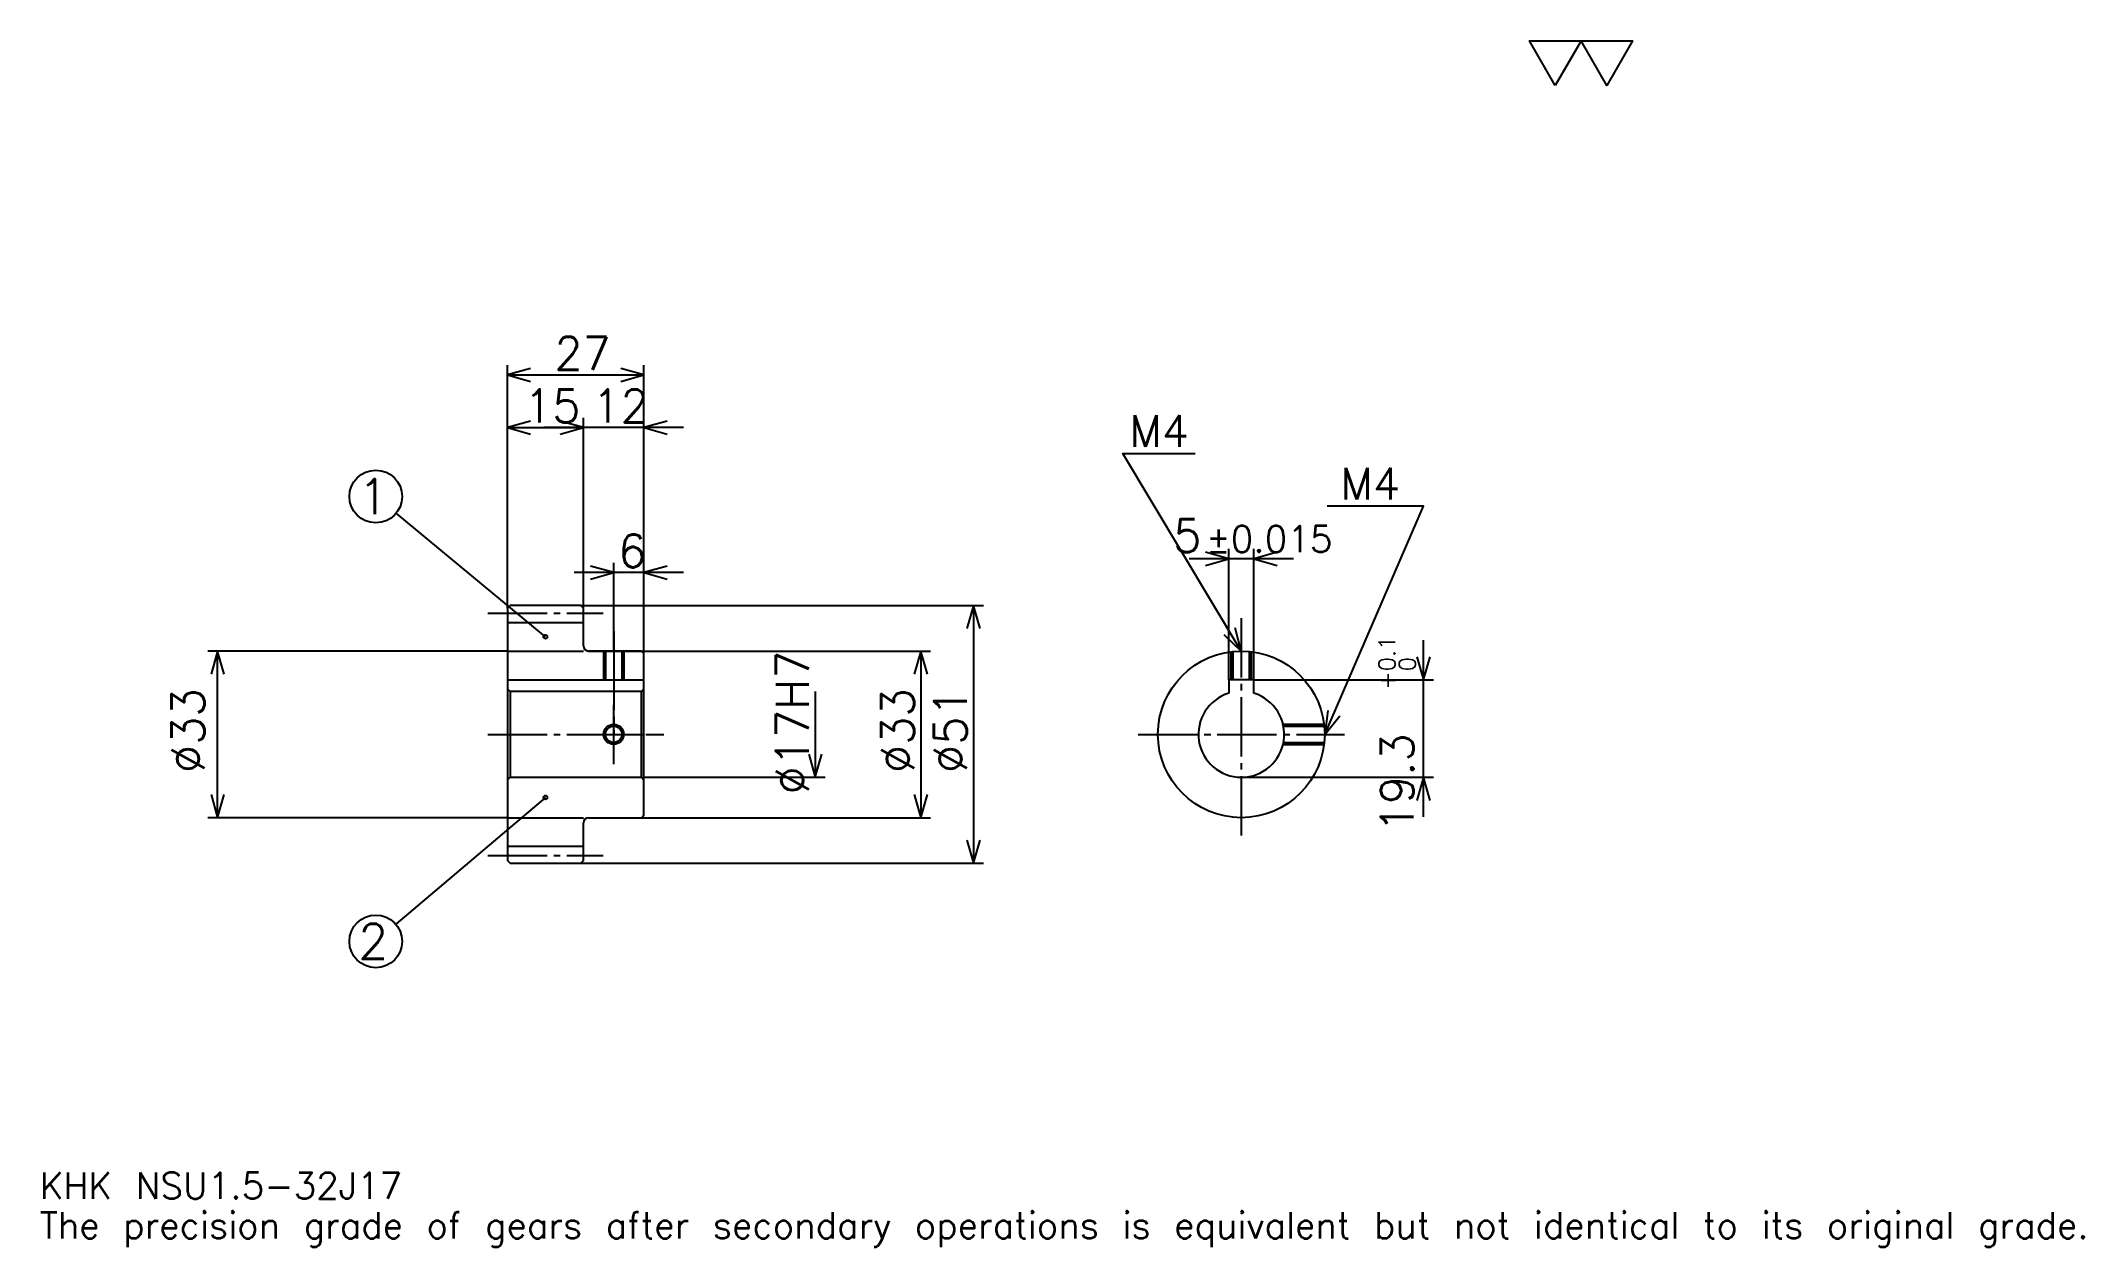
# Model space of a CAD drawing. Extents: x 13 to 418, y 5 to 244.
import ezdxf

# ---------------------------------------------------------------- set-up
doc = ezdxf.new("R2010")
doc.units = 0
doc.linetypes.add('DASHDOT', pattern=[15.652174, 11.73913, -1.304348, 1.304348, -1.304348])
doc.layers.get('0').update_dxf_attribs({"linetype": 'CONTINUOUS'})
doc.layers.add('DASHDOT', color=6, linetype='DASHDOT')
doc.styles.add('KANJI', font='TXT', dxfattribs={"bigfont": 'BIGFONT'})

msp = doc.modelspace()

# ---------------------------------------------------------------- linework, layer by layer
at = {"color": 5}
for p, q in [((105.652168, 131.804352), (105.652168, 179.41304)), ((132.652161, 131.804352), (132.652161, 179.41304)), ((105.652168, 177.456512), (132.652161, 177.456512)), ((105.652168, 167.021729), (120.652168, 167.021729)), ((140.478256, 167.021729), (112.82608, 167.021729)), ((120.652168, 131.804352), (120.652168, 168.978256)), ((113.152168, 125.616844), (83.585938, 150.066406)), ((248.391296, 117.104347), (248.391296, 143.021744)), ((253.391296, 117.104347), (253.391296, 143.021744)), ((140.478256, 138.32608), (118.82608, 138.32608)), ((126.652168, 131.804352), (126.652168, 140.282608)), ((261.217377, 141.065216), (240.565216, 141.065216)), ((105.652168, 131.304352), (105.652168, 131.804352)), ((120.152168, 131.804352), (132.652161, 131.804352)), ((120.652168, 131.304352), (120.652168, 131.804352)), ((126.652168, 122.804344), (126.652168, 131.804352)), ((126.652168, 122.804344), (126.652168, 131.804352)), ((132.652161, 131.804352), (199.82608, 131.804352)), ((132.652161, 122.304344), (132.652161, 131.804352)), ((197.869568, 131.804352), (197.869568, 80.804344)), ((105.652168, 122.804344), (46.304344, 122.804344)), ((48.260864, 89.804344), (48.260864, 122.804344)), ((121.652168, 122.804344), (132.652161, 122.804344)), ((132.652161, 122.804344), (189.391296, 122.804344)), ((187.434784, 122.804344), (187.434784, 89.804344)), ((286.956512, 89.978256), (286.956512, 124.930435)), ((166.565216, 114.804344), (166.565216, 97.804344)), ((253.391296, 117.104347), (288.913055, 117.104347)), ((132.652161, 97.804344), (168.521729, 97.804344)), ((250.891296, 97.804344), (288.913055, 97.804344)), ((113.152168, 93.804344), (83.544167, 68.692154)), ((105.652168, 89.804344), (46.304344, 89.804344)), ((121.652168, 89.804344), (132.652161, 89.804344)), ((132.652161, 89.804344), (189.391296, 89.804344)), ((120.152168, 80.804344), (132.652161, 80.804344)), ((132.652161, 80.804344), (199.82608, 80.804344))]:
    msp.add_line(p, q, dxfattribs=at)
at = {"color": 4}
for p, q in [((105.652168, 128.429352), (120.652168, 128.429352)), ((105.652168, 122.804344), (120.652168, 122.804344)), ((105.652168, 117.104347), (132.652161, 117.104347)), ((106.152168, 114.804344), (106.152168, 97.804344)), ((132.152161, 114.804344), (132.652161, 115.304344)), ((132.152161, 97.804344), (132.652161, 97.304344)), ((105.652168, 89.804344), (120.652168, 89.804344)), ((105.652168, 84.179344), (120.652168, 84.179344))]:
    msp.add_line(p, q, dxfattribs=at)
at = {"color": 7}
msp.add_lwpolyline([(313.043488, 234.782608), (307.956543, 243.600006), (328.304352, 243.600006), (323.217407, 234.782608), (318.130432, 243.600006), (313.043488, 234.782608)], dxfattribs=at)
at = {"color": 5}
for points in [[(110.217384, 178.760864), (105.652168, 177.456512), (110.217384, 176.152176)], [(128.086945, 176.152176), (132.652161, 177.456512), (128.086945, 178.760864)], [(110.217384, 168.32608), (105.652168, 167.021729), (110.217384, 165.717392)], [(116.086952, 165.717392), (120.652168, 167.021729), (116.086952, 168.32608)], [(116.086952, 165.717392), (120.652168, 167.021729), (116.086952, 168.32608)], [(137.217392, 168.32608), (132.652161, 167.021729), (137.217392, 165.717392)], [(250.891296, 122.804344), (227.41304, 161.934784), (241.760864, 161.934784)], [(267.391296, 106.304344), (286.956512, 151.5), (267.913055, 151.5)], [(243.82608, 139.760864), (248.391296, 141.065216), (243.82608, 142.369568)], [(257.956512, 142.369568), (253.391296, 141.065216), (257.956512, 139.760864)], [(122.086952, 137.021729), (126.652168, 138.32608), (122.086952, 139.630432)], [(137.217392, 139.630432), (132.652161, 138.32608), (137.217392, 137.021729)], [(199.173904, 127.239128), (197.869568, 131.804352), (196.565216, 127.239128)], [(247.424042, 126.047905), (250.891296, 122.804344), (249.66098, 127.390068)], [(49.565212, 118.239128), (48.260864, 122.804344), (46.956516, 118.239128)], [(188.73912, 118.239128), (187.434784, 122.804344), (186.130432, 118.239128)], [(285.652161, 121.669563), (286.956512, 117.104347), (288.260864, 121.669563)], [(268.007935, 111.012032), (267.391296, 106.304344), (270.401947, 109.975662)], [(165.260864, 102.36956), (166.565216, 97.804344), (167.869568, 102.36956)], [(288.260864, 93.239128), (286.956512, 97.804344), (285.652161, 93.239128)], [(46.956516, 94.36956), (48.260864, 89.804344), (49.565212, 94.36956)], [(186.130432, 94.36956), (187.434784, 89.804344), (188.73912, 94.36956)], [(196.565216, 85.36956), (197.869568, 80.804344), (199.173904, 85.36956)]]:
    msp.add_lwpolyline(points, dxfattribs=at)
at = {"color": 4}
for points in [[(120.652168, 123.804344), (120.652168, 131.304352), (120.152168, 131.804352), (106.152168, 131.804352), (105.652168, 131.304352), (105.652168, 97.304344)], [(121.652168, 89.804344), (132.152161, 89.804344), (132.652161, 90.304344), (132.652161, 122.304344), (132.152161, 122.804344), (121.652168, 122.804344)], [(124.652168, 122.804344), (124.652168, 117.104347)], [(125.032166, 122.804344), (125.032166, 117.104347)], [(128.272171, 122.804344), (128.272171, 117.104347)], [(128.652161, 122.804344), (128.652161, 117.104347)], [(248.891296, 117.104347), (248.891296, 122.682686)], [(249.271301, 117.104347), (249.271301, 122.724625)], [(252.511292, 117.104347), (252.511292, 122.724625)], [(252.891296, 117.104347), (252.891296, 122.682686)], [(105.652168, 97.304344), (106.152168, 97.804344), (132.152161, 97.804344), (132.152161, 114.804344), (106.152168, 114.804344), (105.652168, 115.304344)], [(253.391296, 114.428383), (253.391296, 117.104347), (248.391296, 117.104347), (248.391296, 114.428383)], [(259.152649, 108.304344), (267.269653, 108.304344)], [(259.235504, 107.924347), (267.311584, 107.924347)], [(259.152649, 104.304344), (267.269653, 104.304344)], [(259.235504, 104.684341), (267.311584, 104.684341)], [(105.652168, 97.304344), (105.652168, 81.304344), (106.152168, 80.804344), (120.152168, 80.804344), (120.652168, 81.304344), (120.652168, 88.804344)]]:
    msp.add_lwpolyline(points, dxfattribs=at)
at = {"color": 5}
for centre, radius in [((79.565216, 153.391296), 5.217391), ((113.152168, 125.616844), 0.391304), ((113.152168, 93.804344), 0.391304), ((79.565216, 65.317383), 5.217391)]:
    msp.add_circle(centre, radius, dxfattribs=at)
at = {"color": 4}
for centre, radius in [((250.891296, 106.304344), 16.5), ((126.652168, 106.304344), 1.62)]:
    msp.add_circle(centre, radius, dxfattribs=at)
at = {"color": 7}
msp.add_circle((126.652168, 106.304344), 2, dxfattribs=at)
at = {"color": 4}
for centre, radius, start, end in [((121.652168, 123.804344), 1, 180, 270), ((250.891296, 106.304344), 8.5, 107.10463483, 72.89536517), ((121.652168, 88.804344), 1, 90, 180)]:
    msp.add_arc(centre, radius, start, end, dxfattribs=at)
at = {"layer": 'DASHDOT', "color": 7}
for p, q in [((101.739128, 130.304352), (124.565216, 130.304352)), ((250.891296, 129.32608), (250.891296, 85.891296)), ((126.652168, 122.804344), (126.652168, 106.304344)), ((101.739128, 106.304344), (136.565216, 106.304344)), ((230.478256, 106.304344), (271.304352, 106.304344)), ((101.739128, 82.304344), (124.565216, 82.304344))]:
    msp.add_line(p, q, dxfattribs=at)
for points in [[(126.652168, 126.717392), (126.652168, 113.191299)], [(126.652168, 100.391304), (126.652168, 112.217384)], [(120.73912, 106.304344), (132.565216, 106.304344)]]:
    msp.add_lwpolyline(points, dxfattribs=at)

# ---------------------------------------------------------------- texts
at = {"color": 7, "style": 'KANJI'}
for s, height, p in [('27', 6.521739, (114.91304, 178.5)), ('15', 6.521739, (108.91304, 168.065216)), ('12', 6.521739, (122.41304, 168.065216)), ('M4', 6.26087, (228.717377, 163.239136)), ('M4', 6.26087, (270.521729, 152.804352)), ('1', 6.956522, (76.086952, 149.91304)), ('6', 6.521739, (127.5326, 139.369568)), ('5', 6.521739, (237.429138, 142.369568)), ('%%p0.015', 5.217391, (243.884857, 142.369568)), ('2', 6.956522, (76.086952, 61.839127)), ('KHK NSU1.5-32J17', 5.217391, (13.043478, 14.347826)), ('The precision grade of gears after secondary operations is equivalent but not identical to its original grade.', 5.217391, (13.043478, 6.521739))]:
    msp.add_text(s, height=height, dxfattribs=at).set_placement(p)
for s, height, p in [('%%c17H7', 6.521739, (165.260864, 94.402168)), ('0.1', 3.26087, (281.347839, 118.809372)), ('+', 3.26087, (281.347839, 115.157196)), ('0', 3.26087, (285.391296, 118.809372)), ('%%c33', 6.521739, (45.652168, 98.641304)), ('%%c33', 6.521739, (186.130432, 98.641296)), ('%%c51', 6.521739, (196.565216, 98.641296)), ('19.3', 6.521739, (285, 86.928528))]:
    msp.add_text(s, height=height, rotation=90, dxfattribs=at).set_placement(p)

doc.saveas('drawing.dxf')
